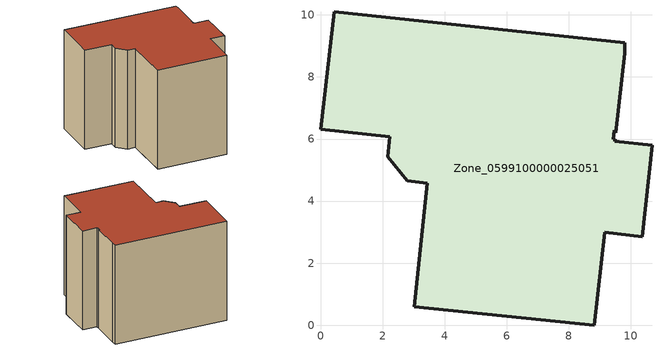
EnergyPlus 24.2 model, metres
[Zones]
Zone_0599100000025051
 floor ground (C_G): 9.49,5.99 9.48,5.92 10.68,5.79 10.36,2.85 9.16,2.99 8.82,0 3.02,0.6 3.44,4.58 2.8,4.65 2.17,5.43 2.23,6.07 0,6.32 0.44,10.1 9.79,9.09 9.79,8.77 9.51,6.21 9.47,6.28 9.44,6 z0
 wall outside (C_F): 10.68,5.79 9.48,5.92 9.49,5.99 9.44,6 9.47,6.28 9.51,6.21 9.79,8.77 9.79,9.09 0.44,10.1 0,6.32 2.23,6.07 2.17,5.43 2.8,4.65 3.44,4.58 3.02,0.6 8.82,0 9.16,2.99 10.36,2.85 10.68,5.79 z0:8.45
 roof outside (C_R): 9.48,5.92 9.49,5.99 9.44,6 9.47,6.28 9.51,6.21 9.79,8.77 9.79,9.09 0.44,10.1 0,6.32 2.23,6.07 2.17,5.43 2.8,4.65 3.44,4.58 3.02,0.6 8.82,0 9.16,2.99 10.36,2.85 10.68,5.79 z8.45
[BUILDING]
Pand.0599100000025051: North Axis=0; Terrain=City; Loads Convergence Tolerance Value=0.04; Temperature Convergence Tolerance Value=0.4; Solar Distribution=FullExterior; Maximum Number of Warmup Days=25; Minimum Number of Warmup Days=1
[Site:Location]
Rotterdam.The.Hague.AP_ZH_NLD Design_Conditions: Latitude=51.96; Longitude=4.45; Time Zone=1; Elevation=-4.5
[SITE:GROUNDTEMPERATURE:BUILDINGSURFACE]
18, 18, 18, 18, 18, 18, 18, 18, 18, 18, 18, 18
[MATERIAL] Thermal Absorptance=0.9; Solar Absorptance=0.7; Visible Absorptance=0.7
Name | Roughness | Thickness | Conductivity | Density | Specific Heat
G.TC.1975-1991 | MediumSmooth | 0.15 | 0.288461 | 540 | 1210
F.TC.1975-1991 | Rough | 0.3 | 0.230769 | 1920 | 840
R.TC.1975-1991 | MediumRough | 0.2 | 0.153846 | 1500 | 1000
[CONSTRUCTION]
C_G: G.TC.1975-1991
C_F: F.TC.1975-1991
C_R: R.TC.1975-1991
[ZONE]
Zone_0599100000025051: Type=1; Multiplier=1; Ceiling Height=Autocalculate; Volume=Autocalculate; Floor Area=autocalculate; Part of Total Floor Area=Yes
[ZONEINFILTRATION:DESIGNFLOWRATE]
Infil_Zone_0599100000025051: Zone or ZoneList or Space or SpaceList=Zone_0599100000025051; Schedule=AlwaysOn; Design Flow Rate Calculation Method=Flow/Area; Flow Rate per Floor Area=0.003; Constant Term Coefficient=1; Temperature Term Coefficient=0; Velocity Term Coefficient=0; Velocity Squared Term Coefficient=0
[HVACTEMPLATE:ZONE:IDEALLOADSAIRSYSTEM]
Zone_0599100000025051: Maximum Heating Supply Air Temperature=50; Minimum Cooling Supply Air Temperature=13; Maximum Heating Supply Air Humidity Ratio=0.0156; Minimum Cooling Supply Air Humidity Ratio=0.0077; Heating Limit=NoLimit; Cooling Limit=NoLimit; Dehumidification Control Type=ConstantSensibleHeatRatio; Cooling Sensible Heat Ratio=0.7; Dehumidification Setpoint=60; Humidification Control Type=None; Humidification Setpoint=30; Outdoor Air Method=None; Outdoor Air Flow Rate per Person=0.00944; Outdoor Air Flow Rate per Zone Floor Area=0; Outdoor Air Flow Rate per Zone=0; Demand Controlled Ventilation Type=None; Outdoor Air Economizer Type=NoEconomizer; Heat Recovery Type=None; Sensible Heat Recovery Effectiveness=0.7; Latent Heat Recovery Effectiveness=0.65
[ZONECONTROL:THERMOSTAT]
ThermostatControl_Zone_0599100000025051: Zone or ZoneList=Zone_0599100000025051; Control Type Schedule=DualSetpointControlType; Control 1=Thermostat_Zone_0599100000025051; Temperature Difference Between Cutout And Setpoint=0
[THERMOSTATSETPOINT:DUALSETPOINT]
Thermostat_Zone_0599100000025051: Heating Setpoint Temperature Schedule=HeatingSetpoint_Zone_0599100000025051; Cooling Setpoint Temperature Schedule=CoolingSetpoint_Zone_0599100000025051
[SCHEDULE:COMPACT]
HeatingSetpoint_Zone_0599100000025051: Through: 12/31, For: AllDays, Until: 24:00, 21
CoolingSetpoint_Zone_0599100000025051: Through: 12/31, For: AllDays, Until: 24:00, 24
DualSetpointControlType: Through: 12/31, For: AllDays, Until: 24:00, 4
AlwaysOn: Through: 12/31, For: AllDays, Until: 24:00, 1
